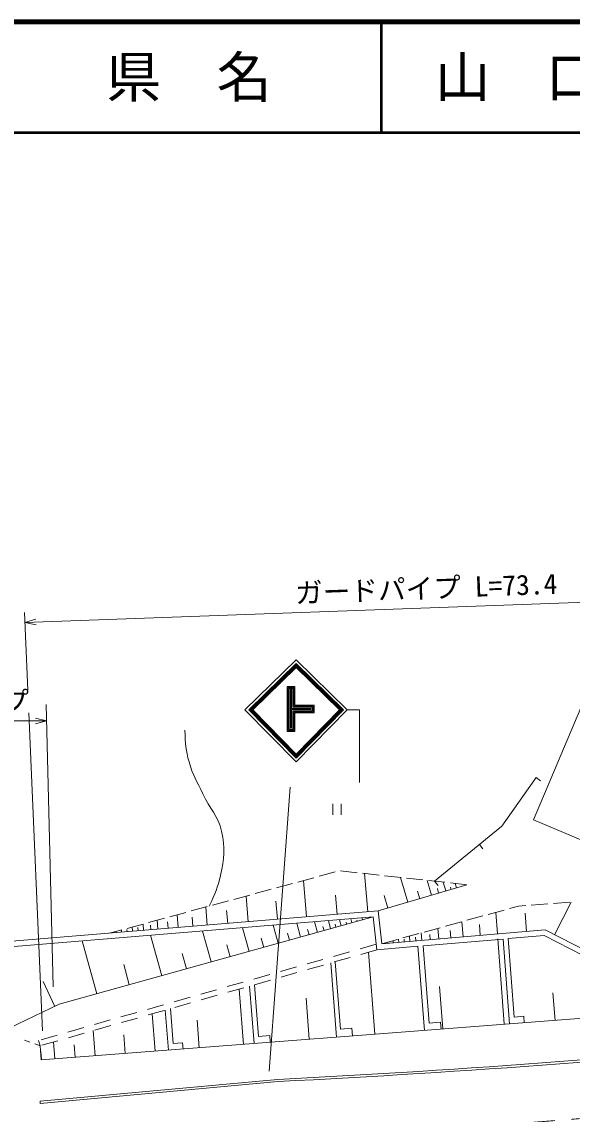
# Model space of a CAD drawing. Units: millimetres, scale not verified. Extents: x 40000 to 680000, y 20000 to 380000.
# Drawn here: x 300513 to 350278, y 281169 to 380000 of the extents above; entities that cross this region are included whole.
import ezdxf
from ezdxf.enums import TextEntityAlignment as Align

# ---------------------------------------------------------------- set-up
doc = ezdxf.new("R2010")
doc.units = ezdxf.units.MM
doc.header["$LTSCALE"] = 1000
doc.linetypes.add('CHAIN', pattern=[18.5, 12, -1.5, 3.5, -1.5])
for name, color, linetype, lineweight in [('M-BGD', 7, 'Continuous', 13), ('M-BMK', 2, 'CHAIN', 13), ('M-STR-HTXT', 7, 'Continuous', 13), ('M-STR-STRC', 7, 'Continuous', 13), ('M-TTL', 2, 'Continuous', 140), ('M-TTL-LINE', 7, 'Continuous', 50)]:
    doc.layers.add(name, color=color, linetype=linetype, lineweight=lineweight)
doc.layers.add('M-TTL-TXT', color=7, linetype='Continuous')
doc.styles.add('ＭＳ ゴシック', font='')
doc.styles.get('ＭＳ ゴシック').set_extended_font_data('MS Gothic')

msp = doc.modelspace()

# ---------------------------------------------------------------- linework, layer by layer
at = {"layer": 'M-BGD'}
for p, q in [((347019, 311628), (347428, 311340)), ((328637, 309261), (328637, 308261)), ((329387, 308261), (329387, 309261)), ((341889, 305562), (342205, 305174)), ((326918, 302565), (325471, 302172)), ((328848, 303089), (327401, 302696)), ((330825, 303018), (329334, 303181)), ((332813, 302801), (331322, 302964)), ((331796, 299477), (331509, 302943)), ((334801, 302584), (333310, 302747)), ((335416, 300348), (334753, 302589)), ((336789, 302366), (335298, 302529)), ((323058, 301517), (321610, 301123)), ((324988, 302041), (323540, 301648)), ((326250, 299019), (325978, 302310)), ((332738, 299555), (340766, 301932)), ((337563, 300984), (337166, 302325)), ((338778, 302149), (337286, 302312)), ((337834, 302252), (338150, 301865)), ((338205, 301174), (338087, 301576)), ((338848, 301364), (338610, 302168)), ((339327, 301506), (339268, 301707)), ((340766, 301932), (339275, 302095)), ((339807, 301648), (339688, 302050)), ((319198, 300468), (317750, 300075)), ((321128, 300992), (319680, 300599)), ((320984, 298583), (320793, 300901)), ((323617, 298801), (323481, 300446)), ((329023, 299248), (328880, 300981)), ((333624, 299818), (333292, 300938)), ((336490, 300666), (336291, 301337)), ((317268, 299944), (315820, 299551)), ((317275, 298276), (317140, 299909)), ((319130, 298430), (319034, 299589)), ((342692, 299239), (344138, 299639)), ((344620, 299772), (345420, 299993)), ((345420, 299993), (346088, 300042)), ((346586, 300079), (348082, 300190)), ((348581, 300227), (350077, 300338)), ((348695, 297406), (350200, 300347)), ((332292, 299017), (293715, 295825)), ((303890, 291107), (332292, 299017)), ((313408, 298895), (311960, 298502)), ((312822, 297908), (312755, 298718)), ((313742, 297984), (313695, 298559)), ((315338, 299419), (313890, 299026)), ((314663, 298060), (314567, 299210)), ((315969, 298168), (315901, 298984)), ((327259, 297615), (326991, 298578)), ((328439, 297944), (328233, 298681)), ((329402, 298212), (329248, 298765)), ((329884, 298346), (329832, 298530)), ((330365, 298480), (330263, 298849)), ((330847, 298614), (330821, 298707)), ((331329, 298749), (331277, 298933)), ((332608, 296035), (332292, 299017)), ((338836, 298173), (340282, 298573)), ((340410, 297207), (340292, 298576)), ((340764, 298706), (342210, 299106)), ((343529, 297474), (343362, 299424)), ((346163, 297701), (346022, 299347)), ((309548, 297847), (308437, 297545)), ((309034, 297594), (309026, 297696)), ((309533, 297636), (309516, 297838)), ((310031, 297677), (310015, 297870)), ((311478, 298371), (310030, 297978)), ((310529, 297718), (310497, 298105)), ((311027, 297759), (311004, 298045)), ((311526, 297800), (311479, 298371)), ((312174, 297854), (312140, 298259)), ((317644, 294937), (316863, 297740)), ((321077, 295894), (320479, 298039)), ((323706, 296626), (323248, 298269)), ((324712, 296906), (324537, 297535)), ((325718, 297186), (325368, 298444)), ((326489, 297401), (326355, 297882)), ((327849, 297779), (327746, 298148)), ((328920, 298078), (328843, 298354)), ((334981, 297108), (336427, 297507)), ((336681, 296886), (336623, 297561)), ((336909, 297640), (338354, 298040)), ((338219, 297018), (338136, 297980)), ((339314, 297112), (339256, 297797)), ((341969, 297340), (341886, 298315)), ((307302, 292057), (305970, 296839)), ((313159, 293689), (312140, 297349)), ((322391, 296260), (322163, 297081)), ((332554, 296543), (331111, 296132)), ((333053, 296575), (334499, 296974)), ((333110, 296580), (333105, 296631)), ((333608, 296622), (333599, 296726)), ((334106, 296665), (334094, 296810)), ((334604, 296708), (334579, 296997)), ((335102, 296751), (335082, 296988)), ((335600, 296794), (335560, 297268)), ((336141, 296840), (336112, 297177)), ((344033, 297016), (336814, 296396)), ((337450, 296952), (337409, 297433)), ((344134, 289348), (343543, 297025)), ((344624, 289340), (344033, 297016)), ((347737, 297334), (344495, 297056)), ((345043, 289958), (344495, 297056)), ((352572, 294859), (347737, 297334)), ((315401, 294313), (315011, 295714)), ((319360, 295416), (319062, 296488)), ((330150, 295858), (328707, 295446)), ((332608, 296035), (331165, 295623)), ((332444, 288401), (331872, 295825)), ((336337, 296355), (332608, 296035)), ((336923, 288746), (336337, 296355)), ((337353, 289410), (336814, 296396)), ((310230, 292873), (309721, 294703)), ((327745, 295172), (326303, 294761)), ((327799, 294664), (326357, 294253)), ((328959, 288132), (328441, 294847)), ((330203, 295349), (328761, 294938)), ((329329, 288857), (328858, 294966)), ((322937, 293802), (321494, 293390)), ((325341, 294487), (323899, 294076)), ((325395, 293979), (323952, 293567)), ((303502, 290922), (302433, 293162)), ((320533, 293116), (319090, 292705)), ((320586, 292608), (319144, 292197)), ((321513, 287558), (321112, 292758)), ((322991, 293293), (321548, 292882)), ((321910, 288192), (321548, 292882)), ((338585, 288874), (338289, 292713)), ((302273, 286074), (374535, 291647)), ((315724, 291746), (314282, 291334)), ((318128, 292431), (316686, 292020)), ((318182, 291923), (316740, 291512)), ((320566, 287485), (320180, 292492)), ((326505, 287943), (326219, 291655)), ((348732, 289657), (348539, 292160)), ((298618, 288591), (303890, 291107)), ((313320, 291060), (311877, 290649)), ((313763, 286960), (313483, 290583)), ((314195, 287559), (313951, 290717)), ((315778, 291237), (314335, 290826)), ((308511, 289690), (307069, 289278)), ((310916, 290375), (309473, 289964)), ((310969, 289867), (309527, 289456)), ((313374, 290552), (311931, 290141)), ((312554, 286867), (312294, 290244)), ((316560, 287176), (316367, 289680)), ((345901, 290024), (345043, 289958)), ((345946, 289442), (345901, 290024)), ((306107, 289004), (304665, 288593)), ((307151, 286450), (306975, 288728)), ((308565, 289181), (307123, 288770)), ((330346, 288935), (329329, 288857)), ((330400, 288243), (330346, 288935)), ((338373, 289489), (337353, 289410)), ((338421, 288862), (338373, 289489)), ((301221, 287686), (300749, 287850)), ((302166, 287357), (302028, 287841)), ((303703, 288319), (302260, 287908)), ((303757, 287811), (302314, 287400)), ((303506, 286169), (303388, 287706)), ((306161, 288496), (304718, 288085)), ((309853, 286659), (309722, 288347)), ((315051, 287625), (314195, 287559)), ((315094, 287063), (315051, 287625)), ((322929, 288271), (321910, 288192)), ((322975, 287671), (322929, 288271)), ((302166, 287357), (301693, 287521)), ((302166, 287357), (302273, 286074)), ((302278, 286075), (302218, 286843)), ((305329, 286310), (305241, 287449)), ((323677, 284319), (302164, 282334)), ((323691, 284119), (302182, 282135)), ((302182, 282135), (302164, 282334))]:
    msp.add_line(p, q, dxfattribs=at)
msp.add_lwpolyline([(351739, 319497), (346790, 307811), (353001, 305180), (357950, 316867)], close=True, dxfattribs=at)
for points in [[(337834, 302252), (343917, 307216), (347019, 311628)], [(406130, 310743), (400291, 306915), (382488, 305324), (377868, 302517), (374754, 299798), (373551, 295988), (367923, 295290), (364355, 296759), (353146, 295127), (347837, 297844), (333053, 296575), (332738, 299555), (293411, 296302), (290926, 291957)]]:
    msp.add_lwpolyline(points, dxfattribs=at)
for radius, start in [(1018718, 272.8818), (1018918, 272.88203)]:
    msp.add_arc((272460, 1301749), radius, start, 275.75218, dxfattribs=at)
msp.add_open_spline([(317458, 299995), (318029, 301177), (318211, 301650), (318470, 302777), (318818, 304293), (318927, 305242), (318579, 306759), (318248, 308199), (317511, 308802), (316888, 310141), (316369, 311258), (315951, 311843), (315633, 313033), (315339, 314133), (315308, 314616), (315251, 315924)], degree=3, knots=[0, 0, 0, 0, 1, 1, 1, 2, 2, 2, 3, 3, 3, 4, 4, 4, 5, 5, 5, 5], dxfattribs=at)
at = {"layer": 'M-BMK'}
msp.add_arc((220169, 1934231), 1658638, 265.08369, 278.6645, dxfattribs=at)
at = {"layer": 'M-STR-HTXT'}
for p, q in [((300794, 325666), (373495, 328291)), ((301055, 319544), (300756, 326561)), ((300794, 325666), (301784, 325965)), ((300794, 325666), (301803, 325439)), ((303336, 292698), (302703, 318245)), ((302369, 288721), (301143, 317480)), ((284545, 316744), (302742, 316744)), ((302742, 316744), (301742, 317007)), ((302742, 316744), (301742, 316481))]:
    msp.add_line(p, q, dxfattribs=at)
at = {"layer": 'M-STR-STRC'}
for p, q in [((329941, 317753), (331057, 317753)), ((331057, 317753), (331057, 311175)), ((322891, 285056), (324774, 310746))]:
    msp.add_line(p, q, dxfattribs=at)
for points in [[(329941, 317753), (325312, 322287), (320686, 317753), (325312, 313032)], [(325312, 321937), (329587, 317749), (325312, 313389), (321039, 317749)], [(325312, 321872), (329522, 317748), (325312, 313455), (321105, 317748)], [(325312, 321803), (329451, 317748), (325312, 313526), (321175, 317748)], [(325312, 321730), (329379, 317747), (325312, 313600), (321248, 317747)], [(325312, 321650), (329298, 317746), (325312, 313682), (321329, 317746)], [(325312, 313746), (329226, 317753), (325312, 321587), (321400, 317753)]]:
    msp.add_lwpolyline(points, close=True, dxfattribs=at)
for points in [[(325202, 319691), (325202, 318182), (326951, 318182), (326951, 317482), (325202, 317482), (325202, 315789), (324502, 315789), (324502, 319876), (325202, 319876), (325202, 319472)], [(325112, 319691), (325112, 318092), (326861, 318092), (326861, 317572), (325112, 317572), (325112, 315878), (324592, 315878), (324592, 319786), (325112, 319786), (325112, 319472)], [(325012, 319691), (325012, 317992), (326761, 317992), (326761, 317672), (325012, 317672), (325012, 315979), (324692, 315979), (324692, 319686), (325012, 319686), (325012, 319472)], [(324907, 319691), (324907, 317887), (326656, 317887), (326656, 317777), (324907, 317777), (324907, 316083), (324797, 316083), (324797, 319581), (324907, 319581), (324907, 319472)]]:
    msp.add_lwpolyline(points, dxfattribs=at)
at = {"layer": 'M-TTL'}
msp.add_line((680000, 380000), (40000, 380000), dxfattribs=at)
at = {"layer": 'M-TTL-LINE'}
for p, q in [((333000, 380000), (333000, 370000)), ((40000, 370000), (680000, 370000))]:
    msp.add_line(p, q, dxfattribs=at)

# ---------------------------------------------------------------- texts
at = {"layer": 'M-STR-HTXT', "style": 'ＭＳ ゴシック'}
msp.add_text('ガードパイプ L=73.4', height=1833, rotation=2.068, dxfattribs=at).set_placement((337134, 327278), align=Align.BOTTOM_CENTER)
msp.add_text('ガードパイプ', height=1833, dxfattribs=at).set_placement((293643, 317044), align=Align.BOTTOM_CENTER)
at = {"layer": 'M-TTL-TXT', "style": 'ＭＳ ゴシック'}
for s, p in [('県\u3000名', (315625, 375000)), ('山\u3000口\u3000県', (350375, 375000))]:
    msp.add_text(s, height=3666, dxfattribs=at).set_placement(p, align=Align.MIDDLE_CENTER)

doc.saveas('drawing.dxf')
